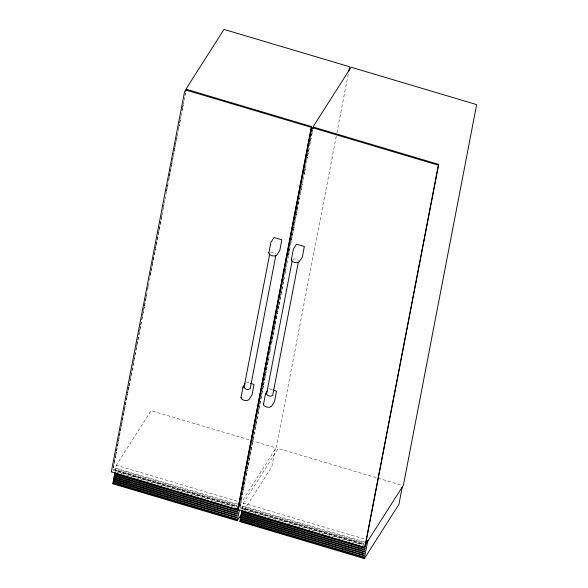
<?xml version="1.0" encoding="UTF-8"?>
<svg xmlns="http://www.w3.org/2000/svg" width="588" height="588" viewBox="0 0 588 588"><rect width="100%" height="100%" fill="white"/><g stroke="black" fill="none" stroke-linecap="round" stroke-linejoin="round"><path stroke-width="0.44" stroke-dasharray="2.94 2.21" d="M113.139 468.085L113.484 466.284M113.66 465.38L114.182 462.675M114.351 461.771L114.873 459.066M115.05 458.162L115.571 455.457M115.74 454.561L116.262 451.849M116.439 450.952L117.13 447.343M117.306 446.439L117.828 443.734M118.004 442.83L118.519 440.125M118.695 439.221L119.217 436.516M119.393 435.62L120.084 432.011M120.261 431.107L120.783 428.402M120.952 427.498L121.473 424.793M121.65 423.889L122.172 421.184M122.341 420.28L123.039 416.679M123.215 415.775L123.73 413.07M123.906 412.166L124.428 409.461M124.605 408.557L125.119 405.852M125.295 404.948L126.685 397.738M126.861 396.834L127.383 394.129M127.552 393.225L128.074 390.52M128.25 389.616L128.772 386.911M128.941 386.007L129.639 382.406M129.808 381.502L130.33 378.797M130.507 377.893L131.028 375.188M131.205 374.284L131.719 371.579M131.896 370.675L132.594 367.066M132.763 366.17L133.285 363.465M133.461 362.561L133.983 359.856M134.152 358.952L134.674 356.247M134.85 355.343L136.24 348.133M136.409 347.229L136.93 344.524M137.107 343.62L137.629 340.915M137.798 340.011L139.194 332.793M139.363 331.897L139.885 329.192M140.062 328.288L140.583 325.583M140.752 324.679L142.142 317.461M142.318 316.565L142.84 313.852M143.009 312.956L143.531 310.251M143.707 309.347L144.229 306.642M144.398 305.738L145.787 298.52M145.964 297.624L146.486 294.919M147.698 288.605L148.573 284.092M150.308 275.074L150.829 272.369M150.998 271.465L151.697 267.856M151.873 266.952L152.388 264.247M152.564 263.351L153.086 260.638M153.262 259.742L154.651 252.524M154.82 251.62L155.342 248.915M155.519 248.018L156.041 245.306M156.21 244.41L158.297 233.583M158.473 232.679L158.988 229.974M159.164 229.077L161.252 218.251M161.421 217.347L161.943 214.642M163.163 208.328L164.03 203.823M166.463 191.196L166.977 188.491M167.154 187.587L167.676 184.882M168.719 179.465L169.241 176.76M169.41 175.863L169.932 173.151M170.108 172.255L170.799 168.646M170.976 167.742L171.498 165.037M171.667 164.133L173.754 153.314M173.93 152.41L174.452 149.705M174.621 148.801L177.4 134.373M178.62 128.059L179.487 123.546M179.656 122.649L180.178 119.937M181.92 110.919L182.442 108.214M182.611 107.31L183.133 104.605M184.867 95.587L185.389 92.882M113.256 468.158L115.689 455.538M115.865 454.634L116.387 451.929M116.556 451.025L119.335 436.597M119.511 435.701L122.289 421.273M122.466 420.369L125.244 405.94M125.413 405.036L128.89 387M129.059 386.103L131.837 371.675M132.013 370.771L134.792 356.343M134.968 355.439L137.746 341.011M137.915 340.107L144.347 306.745M144.516 305.841L147.294 291.413M147.47 290.516L162.575 212.062M162.751 211.158L164.14 203.94M164.317 203.044L164.831 200.339M165.007 199.435L166.397 192.217M166.573 191.321L178.032 131.8M178.208 130.903L179.597 123.686M179.766 122.782L180.288 120.077M180.465 119.18L180.986 116.468M181.155 115.571L182.545 108.354M182.721 107.457L183.243 104.752M183.419 103.848L183.934 101.143M184.11 100.239L185.499 93.029M115.167 471.172L116.571 465.336L238.243 501.542M115.41 471.128L116.644 464.807L151.109 410.674L250.003 440.081M240.066 506.885L240.58 504.21M240.705 503.188L241.227 500.476M241.403 499.58L242.094 495.971M242.271 495.067L242.793 492.362M242.969 491.458L243.491 488.753M243.66 487.856L244.182 485.144M244.358 484.247L244.88 481.543M245.916 476.126L246.438 473.421M246.615 472.517L247.136 469.812M247.305 468.915L247.827 466.203M248.004 465.306L248.695 461.698M248.871 460.794L249.393 458.089M249.569 457.185L250.084 454.48M250.26 453.576L250.782 450.871M250.958 449.974L251.649 446.365M251.826 445.461L252.348 442.757M252.517 441.853L253.038 439.148M253.215 438.244L253.737 435.539M253.906 434.642L254.604 431.033M254.78 430.129L255.295 427.425M255.471 426.52L255.993 423.816M256.17 422.912L256.684 420.207M256.86 419.303L258.25 412.092M258.426 411.188L258.948 408.484M259.117 407.58L259.639 404.875M259.815 403.971L261.204 396.76M261.373 395.856L261.895 393.151M262.072 392.247L262.593 389.543M262.77 388.639L263.284 385.934M263.461 385.03L264.159 381.428M264.328 380.524L264.85 377.819M265.026 376.915L265.548 374.211M265.717 373.306L266.239 370.602M266.415 369.698L267.805 362.487M267.974 361.583L268.495 358.878M269.716 352.565L270.583 348.052M271.627 342.642L272.148 339.938M272.317 339.033L272.839 336.329M273.016 335.425L273.707 331.816M273.883 330.919L274.405 328.214M274.574 327.31L275.096 324.605M275.272 323.701L277.352 312.875M277.529 311.978L278.05 309.273M278.227 308.369L278.749 305.664M278.918 304.76L280.307 297.543M280.483 296.646L281.005 293.934M281.174 293.037L281.696 290.332M281.873 289.428L283.262 282.211M283.438 281.314L283.953 278.602M285.173 272.288L286.04 267.783M288.473 255.155L288.995 252.45M289.164 251.546L289.686 248.842M290.729 243.432L291.251 240.72M291.428 239.823L291.942 237.118M292.118 236.214L292.817 232.605M292.986 231.701L293.508 228.997M293.684 228.1L295.764 217.273M295.94 216.369L296.462 213.664M296.631 212.76L297.153 210.056M297.33 209.159L299.417 198.332M300.63 192.019L302.195 183.904M303.93 174.886L304.452 172.174M304.621 171.277L305.143 168.572M306.885 159.546L307.406 156.842M307.575 155.945L308.097 153.233M308.274 152.336L308.796 149.631M309.832 144.214L310.354 141.51M310.53 140.606L311.919 133.395M312.096 132.491L312.61 129.786M240.308 505.967L241.352 500.557M241.521 499.653L244.299 485.225M244.476 484.321L244.998 481.616M245.174 480.719L247.254 469.893M247.43 468.996L247.952 466.291M248.121 465.387L250.9 450.959M251.076 450.055L253.854 435.627M254.031 434.723L256.809 420.295M256.978 419.398L263.402 386.029M263.578 385.133L266.357 370.705M266.533 369.801L269.311 355.373M269.48 354.468L278.859 305.775M279.035 304.871L284.592 276.015M284.761 275.111L286.15 267.9M286.327 266.996L286.848 264.291M287.025 263.387L288.414 256.177M288.583 255.273L300.049 195.76M300.218 194.856L302.305 184.037M302.475 183.133L302.996 180.428M303.173 179.524L304.562 172.313M304.731 171.409L305.253 168.705M305.429 167.8L307.509 156.981M307.686 156.077L312.72 129.926M242.219 508.98L243.623 503.137L365.295 539.343M242.462 508.936L243.697 502.615L278.161 448.475L377.055 477.89M336.24 136.343L276.331 447.453L241.22 502.696M336.939 132.741L348.221 74.125M244.299 509.936L271.84 466.607L275.463 447.806L250.878 440.346M292.596 259.595C294.345 258.411 297.241 258.97 298.432 260.719M270.524 252.605L273.802 252.546L276.007 254.281M246.218 382.031L249.679 383.038M268.812 388.734L273.016 389.984M377.93 478.147L401.545 485.173M237.427 504.063L116.571 468.452L116.549 469.026L237.148 504.916M364.472 541.864L243.638 506.217L243.601 506.834L364.2 542.717M237.074 505.871L116.226 470.26L116.203 470.834L236.802 506.724M364.126 543.672L243.292 508.032L243.248 508.642L363.847 544.525M113.175 469.239L237.765 506.305M240.227 507.04L363.935 543.856M112.881 470.062L236.986 506.996M239.933 507.87L364.038 544.797M116.13 471.796L234.972 507.157M243.182 509.598L363.781 545.48"/><path stroke-width="0.88" d="M250.517 383.288L254.016 384.53L252.017 394.908L249.047 399.583L247.011 400.582L243.924 400.303L241.528 398.951L241.029 397.4M242.976 387.294L245.137 383.626M268.819 253.097L270.87 242.447L273.957 237.515L281.806 239.757L279.859 250.326L276.698 255.243L274.853 256.008L271.766 255.729L269.37 254.376L268.87 252.825M275.846 255.39L250.231 388.396C248.864 390.329 244.285 389.484 244.094 387.007M273.016 389.984L276.514 391.226L274.515 401.604L271.546 406.279L269.51 407.278L266.423 406.999L264.027 405.647L263.527 404.096M265.475 393.989L267.636 390.322M291.317 259.786L293.368 249.143L296.455 244.211L304.305 246.453L302.357 257.022L299.196 261.932L297.352 262.696L294.265 262.417L291.868 261.065L291.369 259.514M298.344 262.086L272.729 395.092C271.362 397.025 266.783 396.172 266.592 393.703M185.845 91.221L186.396 88.465L223.991 29.4L349.522 66.738L348.743 71.42M114.998 472.061L112.815 483.77L237.28 520.792L241.352 514.573M114.895 473.818L113.087 483.836M240.977 397.672L243.028 387.029M244.057 387.205L269.671 254.207M238.691 505.511L311.633 126.596L186.558 89.332L185.911 90.177M239.382 510.457L237.155 520.755M313.073 128.125L313.448 126.266L351.043 67.208L476.655 104.613L403.383 485.262L365.692 544.378M242.043 509.87L239.867 521.578L364.398 558.6L398.892 504.408L402.339 486.504M241.94 511.619L240.139 521.644M263.475 404.368L265.526 393.717M266.555 393.901L292.17 260.896M312.963 127.978L313.61 127.133L438.685 164.405L365.567 544.216L364.92 545.061M238.515 506.408L237.868 507.253M238.471 508.774L235.575 508.267M239.757 504.996L238.64 506.569M365.339 546.847L365.582 546.031M364.207 558.563L367.97 540.174M365.611 545.047L365.89 544.201M113.697 483.373L236.383 519.63L236.398 519.057L114.043 482.645L113.697 483.373M114.043 481.565L236.729 517.822L236.795 517.271L114.388 480.837L114.043 481.565M114.395 479.757L237.074 516.007L237.14 515.463L114.741 479.029L114.395 479.757M114.741 477.948L237.427 514.199L237.442 513.625L115.086 477.221L114.741 477.948M115.094 476.133L237.773 512.391L237.795 511.817L115.432 475.413L115.094 476.133M115.439 474.325L238.125 510.582L238.184 510.039L115.785 473.605L115.439 474.325M240.749 521.174L363.428 557.431L363.494 556.887L241.087 520.453L240.749 521.174M241.095 519.366L363.781 555.623L363.796 555.05L241.44 518.645L241.095 519.366M241.44 517.558L364.126 553.815L364.148 553.242L241.786 516.83L241.44 517.558M241.793 515.75L364.472 552.007L364.494 551.434L242.138 515.022L241.793 515.75M242.138 513.941L364.825 550.199L364.839 549.626L242.484 513.214L242.138 513.941M242.491 512.133L365.17 548.391L365.236 547.84L242.829 511.406L242.491 512.133M111.338 471.811L236.891 509.318L238.147 507.532L311.25 127.346L185.786 90.015L184.536 91.809L111.338 471.811M238.39 509.62L363.943 547.127L365.199 545.333L438.361 165.191L312.838 127.824L311.581 129.61L238.39 509.62"/></g></svg>
